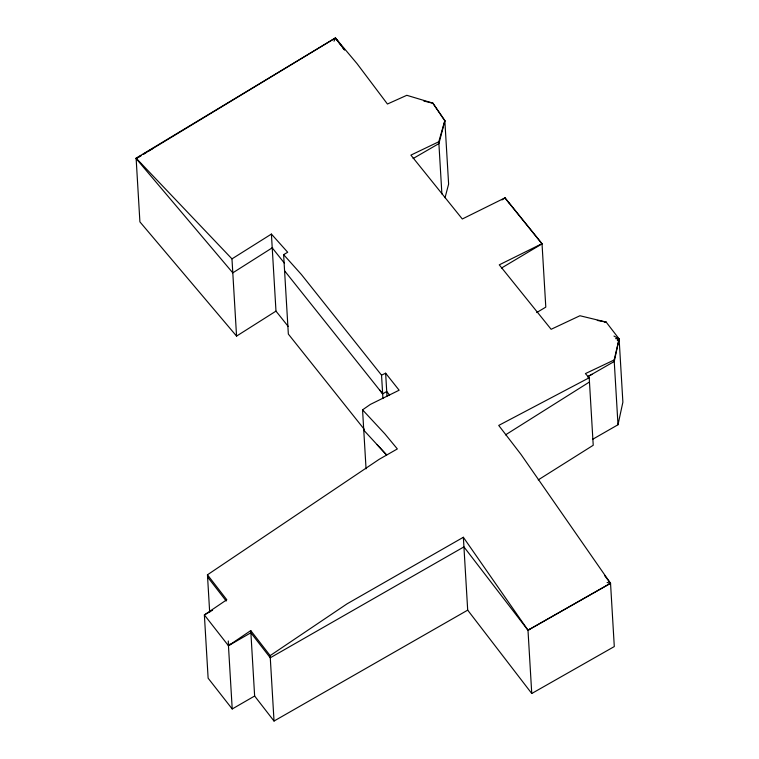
<?xml version="1.0" encoding="UTF-8"?>
<svg xmlns="http://www.w3.org/2000/svg" width="759" height="759" viewBox="0 0 759 759"><rect width="100%" height="100%" fill="white"/><g stroke="black" fill="none" stroke-linecap="round" stroke-linejoin="round"><path stroke-width="1.14" d="M592.475 439.395L617.997 424.755L622.883 402.166L619.116 338.912L606.156 322.082L579.942 315.744L551.129 329.292L499.27 264.844L542.021 243.677L509.08 202.805M617.997 424.755L614.154 359.975L619.116 338.893L613.974 336.057M445.04 197.748L448.616 184.095L444.84 120.577L432.829 103.11L406.815 95.302L387.441 104.021L356.986 63.576L335.431 37.95L136.117 158.147L139.903 221.865L236.561 336.104L275.982 311.124L271.409 234.076L231.969 258.876L236.561 336.104M441.89 193.972L438.787 141.753L444.84 120.577M334.007 41.195L335.431 37.95L343.855 49.145M617.598 340.687L619.116 338.912L615.615 338.637M230.091 644.002L228.45 645.719L232.216 708.972L254.635 696.022L250.755 630.587L228.45 645.719L204.37 614.932L226.789 599.743L207.454 574.81L379.149 459.337L397.346 448.939L384.822 433.806L362.555 409.851L370.364 404.414L399.13 390.211L385.638 373.2L381.54 375.174L382.934 398.56M617.304 340.421L619.116 338.912L614.24 361.493L587.703 376.73M463.36 537.268L467.696 610.141L274.027 721.05L270.147 655.624L347.053 603.841L463.36 537.268L527.989 630.188L531.755 693.498L614.297 646.564L610.54 583.301L521.025 454.47L498.72 425.429L589.212 377.754L585.398 373.608L614.154 359.975M272.661 247.557L232.795 272.842L136.146 158.603L141.202 155.538M505.503 434.879L589.458 382.005M538.245 479.887L593.225 445.267L589.212 377.754M143.233 154.314L335.431 37.95L341.076 45.455M136.146 158.603L141.174 155.557M143.185 154.343L146.202 152.521M148.214 151.297L153.242 148.261M502.041 199.902L505.058 197.824L462.307 218.99L410.894 155.121L438.787 141.753M501.557 268.003L542.03 243.876L505.077 198.099M536.679 312.566L545.797 307.129L542.021 243.677M284.587 270.811L382.65 393.874L386.729 391.492L389.566 395.078M364.292 429.376L288.344 334.074L283.619 254.635L287.699 252.263L271.409 234.076M413.143 158.517L438.901 143.593L444.859 120.833L432.829 103.11M212.567 610.208L204.37 614.932L208.127 678.195L232.216 708.972M587.457 376.862L591.973 374.272M530.626 628.746L527.989 630.236L463.939 546.888L270.27 657.787L250.878 632.769L228.45 645.719L228.288 640.985M597.286 320.431L606.156 322.082L604.183 321.712M423.816 101.023L432.839 103.252M607.096 582.447L610.54 583.301L527.989 630.236L610.54 583.301L604.762 575.787M136.117 158.147L231.969 258.876M386.037 454.347L377.109 444.66M363.76 430.173L386.635 455.002M283.619 254.635L301.408 274.53L381.54 375.174M505.058 197.824L509.099 203.07M272.225 247.861L284.369 263.069M275.982 311.124L288.126 326.332M250.755 630.587L270.147 655.624M207.587 577.011L226.21 601.014M254.635 696.022L274.027 721.05M467.696 610.141L531.755 693.498M342.489 47.333L344.605 50.151M379.823 390.098L382.65 393.874M385.638 373.2L387.005 396.179M362.555 409.851L366.056 468.834M207.454 574.81L209.674 612.152"/></g></svg>
